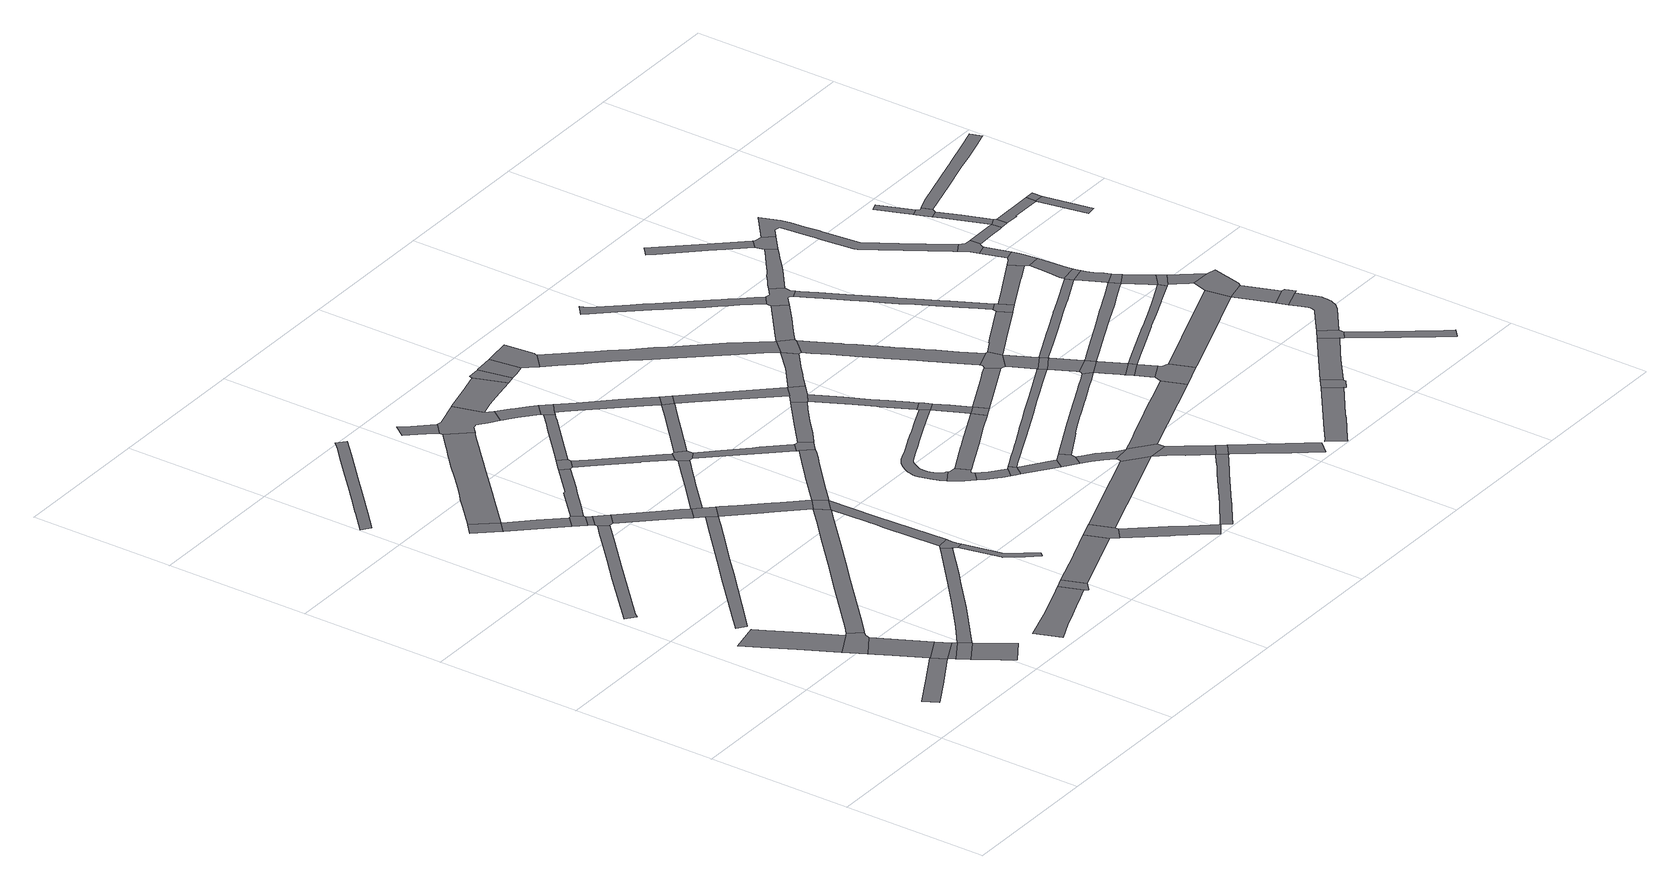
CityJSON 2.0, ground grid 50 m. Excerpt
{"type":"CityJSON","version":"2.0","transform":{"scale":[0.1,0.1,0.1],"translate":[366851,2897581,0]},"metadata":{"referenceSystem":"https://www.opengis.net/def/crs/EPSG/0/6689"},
"CityObjects":{
"road1":{"type":"Road","attributes":{"function":"9020","RoadStructureAttribute.sectionType":"1"},"geometry":[{"type":"MultiSurface","lod":"1","boundaries":[[[0,1,2,3,4,5,6,7,8]]]}]},
"road2":{"type":"Road","attributes":{"function":"9020","RoadStructureAttribute.sectionType":"1"},"geometry":[{"type":"MultiSurface","lod":"1","boundaries":[[[9,10,11,12,13,14,15,16]]]}]},
"road3":{"type":"Road","attributes":{"function":"9020","RoadStructureAttribute.sectionType":"9"},"geometry":[{"type":"MultiSurface","lod":"1","boundaries":[[[17,18,19,20,16,15,21,22]]]}]},
"road4":{"type":"Road","attributes":{"function":"9020","RoadStructureAttribute.sectionType":"1"},"geometry":[{"type":"MultiSurface","lod":"1","boundaries":[[[23,24,0,25,22,21]]]}]},
"road5":{"type":"Road","attributes":{"function":"9020","RoadStructureAttribute.sectionType":"9"},"geometry":[{"type":"MultiSurface","lod":"1","boundaries":[[[26,25,0,8]]]}]},
"road6":{"type":"Road","attributes":{"function":"9020","RoadStructureAttribute.sectionType":"1"},"geometry":[{"type":"MultiSurface","lod":"1","boundaries":[[[27,28,29,26,8]]]}]},
"road7":{"type":"Road","attributes":{"function":"9020","RoadStructureAttribute.sectionType":"9"},"geometry":[{"type":"MultiSurface","lod":"1","boundaries":[[[29,28,30,31,32,33,34]]]}]},
"road8":{"type":"Road","attributes":{"function":"9020","RoadStructureAttribute.sectionType":"1"},"geometry":[{"type":"MultiSurface","lod":"1","boundaries":[[[35,36,37,38,32,31,39,40,41,42,43]]]}]},
"road9":{"type":"Road","attributes":{"function":"9020","RoadStructureAttribute.sectionType":"1"},"geometry":[{"type":"MultiSurface","lod":"1","boundaries":[[[44,45,46,47,48,49,50,51,52,53,54,55,56]]]}]},
"road10":{"type":"Road","attributes":{"function":"9020","RoadStructureAttribute.sectionType":"1"},"geometry":[{"type":"MultiSurface","lod":"1","boundaries":[[[57,58,59,60,61,62,63,64,65,66,67,68,69,70,71]]]}]},
"road11":{"type":"Road","attributes":{"function":"9020","RoadStructureAttribute.sectionType":"9"},"geometry":[{"type":"MultiSurface","lod":"1","boundaries":[[[72,73,74,75]]]}]},
"road12":{"type":"Road","attributes":{"function":"9020","RoadStructureAttribute.sectionType":"1"},"geometry":[{"type":"MultiSurface","lod":"1","boundaries":[[[76,77,78,79,80,81,82,29,34,83,84,85,86]]]}]},
"road13":{"type":"Road","attributes":{"function":"9020","RoadStructureAttribute.sectionType":"1"},"geometry":[{"type":"MultiSurface","lod":"1","boundaries":[[[74,87,88,89,90,91,92,75]]]}]},
"road14":{"type":"Road","attributes":{"function":"9020","RoadStructureAttribute.sectionType":"1"},"geometry":[{"type":"MultiSurface","lod":"1","boundaries":[[[93,94,95,96,97,98,99,100,101,102,103]]]}]},
"road15":{"type":"Road","attributes":{"function":"9020","RoadStructureAttribute.sectionType":"1"},"geometry":[{"type":"MultiSurface","lod":"1","boundaries":[[[104,105,106,107,108,109,110,19,18,111,112,113,114,115,116,117,118,119]]]}]},
"road16":{"type":"Road","attributes":{"function":"9020","RoadStructureAttribute.sectionType":"1"},"geometry":[{"type":"MultiSurface","lod":"1","boundaries":[[[120,121,122,123,124,125,126,127,128,129,130,131,132,133,134,135,136,137,138]]]}]},
"road17":{"type":"Road","attributes":{"function":"9020","RoadStructureAttribute.sectionType":"9"},"geometry":[{"type":"MultiSurface","lod":"1","boundaries":[[[139,140,141,142,90,89]]]}]},
"road18":{"type":"Road","attributes":{"function":"9020","RoadStructureAttribute.sectionType":"1"},"geometry":[{"type":"MultiSurface","lod":"1","boundaries":[[[143,144,140,139]]]}]},
"road19":{"type":"Road","attributes":{"function":"9020","RoadStructureAttribute.sectionType":"9"},"geometry":[{"type":"MultiSurface","lod":"1","boundaries":[[[145,146,147,144,143,44,56]]]}]},
"road20":{"type":"Road","attributes":{"function":"9020","RoadStructureAttribute.sectionType":"1"},"geometry":[{"type":"MultiSurface","lod":"1","boundaries":[[[148,149,150,146,145,151,152,153,154]]]}]},
"road21":{"type":"Road","attributes":{"function":"9020","RoadStructureAttribute.sectionType":"9"},"geometry":[{"type":"MultiSurface","lod":"1","boundaries":[[[155,98,97,156,157,158]]]}]},
"road22":{"type":"Road","attributes":{"function":"3","RoadStructureAttribute.sectionType":"1"},"geometry":[{"type":"MultiSurface","lod":"1","boundaries":[[[159,160,161,162,163,164,165,166,167,168,169,170,171,172,173,174,175,176,177,178,179,180,181,182,183,184,72,75]]]}]},
"road23":{"type":"Road","attributes":{"function":"9020","RoadStructureAttribute.sectionType":"1"},"geometry":[{"type":"MultiSurface","lod":"1","boundaries":[[[141,185,186,187,188,189,190,191,142]]]}]},
"road24":{"type":"Road","attributes":{"function":"9020","RoadStructureAttribute.sectionType":"9"},"geometry":[{"type":"MultiSurface","lod":"1","boundaries":[[[192,193,194,154,153,195,57,71]]]}]},
"road25":{"type":"Road","attributes":{"function":"9020","RoadStructureAttribute.sectionType":"9"},"geometry":[{"type":"MultiSurface","lod":"1","boundaries":[[[196,197,198,199,200,201,202,76,86]]]}]},
"road26":{"type":"Road","attributes":{"function":"9020","RoadStructureAttribute.sectionType":"1"},"geometry":[{"type":"MultiSurface","lod":"1","boundaries":[[[203,204,205,206,207,208,209,210,211,198,197]]]}]},
"road27":{"type":"Road","attributes":{"function":"9020","RoadStructureAttribute.sectionType":"1"},"geometry":[{"type":"MultiSurface","lod":"1","boundaries":[[[212,213,119,214,215,216,217,218,219,220,192,71]]]}]},
"road28":{"type":"Road","attributes":{"function":"9020","RoadStructureAttribute.sectionType":"1"},"geometry":[{"type":"MultiSurface","lod":"1","boundaries":[[[157,221,222,223,224,225,226,227,158]]]}]},
"road29":{"type":"Road","attributes":{"function":"9020","RoadStructureAttribute.sectionType":"1"},"geometry":[{"type":"MultiSurface","lod":"1","boundaries":[[[201,228,229,230,118,231,232,233,234,235,236,202]]]}]},
"road30":{"type":"Road","attributes":{"function":"9020","RoadStructureAttribute.sectionType":"9"},"geometry":[{"type":"MultiSurface","lod":"1","boundaries":[[[237,238,239,189,188,240,241]]]}]},
"road31":{"type":"Road","attributes":{"function":"9020","RoadStructureAttribute.sectionType":"1"},"geometry":[{"type":"MultiSurface","lod":"1","boundaries":[[[242,243,244,154,194,245,246,247,248,249]]]}]},
"road32":{"type":"Road","attributes":{"function":"9020","RoadStructureAttribute.sectionType":"9"},"geometry":[{"type":"MultiSurface","lod":"1","boundaries":[[[118,230,214,119]]]}]},
"road33":{"type":"Road","attributes":{"function":"9020","RoadStructureAttribute.sectionType":"1"},"geometry":[{"type":"MultiSurface","lod":"1","boundaries":[[[250,251,252,253,254,255,256]]]}]},
"road34":{"type":"Road","attributes":{"function":"9020","RoadStructureAttribute.sectionType":"1"},"geometry":[{"type":"MultiSurface","lod":"1","boundaries":[[[240,257,258,259,260,261,262,263,264,265,241]]]}]},
"road35":{"type":"Road","attributes":{"function":"9020","RoadStructureAttribute.sectionType":"9"},"geometry":[{"type":"MultiSurface","lod":"1","boundaries":[[[223,266,267,268,269,270,224]]]}]},
"road36":{"type":"Road","attributes":{"function":"9020","RoadStructureAttribute.sectionType":"1"},"geometry":[{"type":"MultiSurface","lod":"1","boundaries":[[[271,272,273,274,275,238,237,276,277,278,279,280]]]}]},
"road37":{"type":"Road","attributes":{"function":"9020","RoadStructureAttribute.sectionType":"9"},"geometry":[{"type":"MultiSurface","lod":"1","boundaries":[[[281,282,283,284,285,286,287,288,289,290,254,253,171,170]]]}]},
"road38":{"type":"Road","attributes":{"function":"9020","RoadStructureAttribute.sectionType":"9"},"geometry":[{"type":"MultiSurface","lod":"1","boundaries":[[[248,291,292,293,294,263,262,249]]]}]},
"road39":{"type":"Road","attributes":{"function":"9020","RoadStructureAttribute.sectionType":"1"},"geometry":[{"type":"MultiSurface","lod":"1","boundaries":[[[230,295,296,297,298,299,300,301,302,303,304,305,306,307,214]]]}]},
"road40":{"type":"Road","attributes":{"function":"9020","RoadStructureAttribute.sectionType":"1"},"geometry":[{"type":"MultiSurface","lod":"1","boundaries":[[[308,309,310,268,267,311,312,313,314,315,316,317,318]]]}]},
"road41":{"type":"Road","attributes":{"function":"9020","RoadStructureAttribute.sectionType":"1"},"geometry":[{"type":"MultiSurface","lod":"1","boundaries":[[[291,319,320,321,322,323,324,325,326,327,292]]]}]},
"road42":{"type":"Road","attributes":{"function":"9020","RoadStructureAttribute.sectionType":"1"},"geometry":[{"type":"MultiSurface","lod":"1","boundaries":[[[328,329,330,331,287,286,332,333,334,335,336]]]}]},
"road43":{"type":"Road","attributes":{"function":"9020","RoadStructureAttribute.sectionType":"9"},"geometry":[{"type":"MultiSurface","lod":"1","boundaries":[[[271,280,337,338,339,328,336]]]}]},
"road44":{"type":"Road","attributes":{"function":"9020","RoadStructureAttribute.sectionType":"1"},"geometry":[{"type":"MultiSurface","lod":"1","boundaries":[[[340,341,342,343,294,293,344,345,346]]]}]},
"road45":{"type":"Road","attributes":{"function":"9020","RoadStructureAttribute.sectionType":"9"},"geometry":[{"type":"MultiSurface","lod":"1","boundaries":[[[347,348,349,350,351,352,353,354,355,356,357,358,359,360,361,362,363]]]}]},
"road46":{"type":"Road","attributes":{"function":"3","RoadStructureAttribute.sectionType":"1"},"geometry":[{"type":"MultiSurface","lod":"1","boundaries":[[[364,365,366,289,288,367,368,369,370]]]}]},
"road47":{"type":"Road","attributes":{"function":"9020","RoadStructureAttribute.sectionType":"9"},"geometry":[{"type":"MultiSurface","lod":"1","boundaries":[[[302,301,371,372,373,374,375,324,323,376]]]}]},
"road48":{"type":"Road","attributes":{"function":"9020","RoadStructureAttribute.sectionType":"1"},"geometry":[{"type":"MultiSurface","lod":"1","boundaries":[[[377,378,379,380,381,382,383,347,363]]]}]},
"road49":{"type":"Road","attributes":{"function":"9020","RoadStructureAttribute.sectionType":"1"},"geometry":[{"type":"MultiSurface","lod":"1","boundaries":[[[384,385,386,387,339,338,388,389,390,391,392,393,341,394]]]}]},
"road50":{"type":"Road","attributes":{"function":"9020","RoadStructureAttribute.sectionType":"1"},"geometry":[{"type":"MultiSurface","lod":"1","boundaries":[[[269,395,396,397,398,399,400,401,402,403,404,270]]]}]},
"road51":{"type":"Road","attributes":{"function":"9020","RoadStructureAttribute.sectionType":"9"},"geometry":[{"type":"MultiSurface","lod":"1","boundaries":[[[405,406,381,380,407,408]]]}]},
"road52":{"type":"Road","attributes":{"function":"9020","RoadStructureAttribute.sectionType":"9"},"geometry":[{"type":"MultiSurface","lod":"1","boundaries":[[[409,410,364,370,411]]]}]},
"road53":{"type":"Road","attributes":{"function":"9020","RoadStructureAttribute.sectionType":"1"},"geometry":[{"type":"MultiSurface","lod":"1","boundaries":[[[412,405,408,413,414,415,416]]]}]},
"road54":{"type":"Road","attributes":{"function":"9020","RoadStructureAttribute.sectionType":"1"},"geometry":[{"type":"MultiSurface","lod":"1","boundaries":[[[417,418,419,420,421,422,423,424,425,426,427,428,429,430,431,432,433,434,435,436,437,438,439,358,357,440,441,442,443,444,445,446,447,448,449,450,451,452,453,454,455,456,457,458,459,460,461,462]]]}]},
"road55":{"type":"Road","attributes":{"function":"9020","RoadStructureAttribute.sectionType":"9"},"geometry":[{"type":"MultiSurface","lod":"1","boundaries":[[[341,340,463,394]]]}]},
"road56":{"type":"Road","attributes":{"function":"9020","RoadStructureAttribute.sectionType":"1"},"geometry":[{"type":"MultiSurface","lod":"1","boundaries":[[[464,465,373,372,466,467,468,469]]]}]},
"road57":{"type":"Road","attributes":{"function":"9020","RoadStructureAttribute.sectionType":"9"},"geometry":[{"type":"MultiSurface","lod":"1","boundaries":[[[470,471,472,473,409,411]]]}]},
"road58":{"type":"Road","attributes":{"function":"9020","RoadStructureAttribute.sectionType":"1"},"geometry":[{"type":"MultiSurface","lod":"1","boundaries":[[[474,475,476,477,478,479,480,317,481,482,483,484,485,486,487,488,489,490,491,492,493]]]}]},
"road59":{"type":"Road","attributes":{"function":"9020","RoadStructureAttribute.sectionType":"9"},"geometry":[{"type":"MultiSurface","lod":"1","boundaries":[[[415,494,495,496,497,416]]]}]},
"road60":{"type":"Road","attributes":{"function":"9020","RoadStructureAttribute.sectionType":"1"},"geometry":[{"type":"MultiSurface","lod":"1","boundaries":[[[498,499,500,501,502,503,504,505,506,354,353,507,508,509,510,511,512,513]]]}]},
"road61":{"type":"Road","attributes":{"function":"9020","RoadStructureAttribute.sectionType":"1"},"geometry":[{"type":"MultiSurface","lod":"1","boundaries":[[[463,340,514,515,516,517,518]]]}]},
"road62":{"type":"Road","attributes":{"function":"9020","RoadStructureAttribute.sectionType":"1"},"geometry":[{"type":"MultiSurface","lod":"1","boundaries":[[[519,520,521,522,523,524,525,472,471]]]}]},
"road63":{"type":"Road","attributes":{"function":"9020","RoadStructureAttribute.sectionType":"1"},"geometry":[{"type":"MultiSurface","lod":"1","boundaries":[[[526,527,528,529,530,531,532,495,494,533,534,535,536,537]]]}]},
"road64":{"type":"Road","attributes":{"function":"9020","RoadStructureAttribute.sectionType":"9"},"geometry":[{"type":"MultiSurface","lod":"1","boundaries":[[[538,539,540,398,397,541,542,536,535]]]}]},
"road65":{"type":"Road","attributes":{"function":"9020","RoadStructureAttribute.sectionType":"9"},"geometry":[{"type":"MultiSurface","lod":"1","boundaries":[[[517,543,464,469,544,545,546,547,548,518]]]}]},
"road66":{"type":"Road","attributes":{"function":"9020","RoadStructureAttribute.sectionType":"1"},"geometry":[{"type":"MultiSurface","lod":"1","boundaries":[[[549,550,551,552,553,545,544,554,555,556,557]]]}]},
"road67":{"type":"Road","attributes":{"function":"9020","RoadStructureAttribute.sectionType":"1"},"geometry":[{"type":"MultiSurface","lod":"1","boundaries":[[[558,559,541,397,560,561,562,563,564,493]]]}]},
"road68":{"type":"Road","attributes":{"function":"9020","RoadStructureAttribute.sectionType":"9"},"geometry":[{"type":"MultiSurface","lod":"1","boundaries":[[[565,566,567,549,557,462,461]]]}]},
"road69":{"type":"Road","attributes":{"function":"9020","RoadStructureAttribute.sectionType":"1"},"geometry":[{"type":"MultiSurface","lod":"1","boundaries":[[[568,569,570,498,571,572,573,565,461]]]}]},
"road70":{"type":"Road","attributes":{"function":"9020","RoadStructureAttribute.sectionType":"9"},"geometry":[{"type":"MultiSurface","lod":"1","boundaries":[[[574,571,498,513]]]}]},
"road71":{"type":"Road","attributes":{"function":"9020","RoadStructureAttribute.sectionType":"1"},"geometry":[{"type":"MultiSurface","lod":"1","boundaries":[[[575,576,577,578,579,580,581,582,583,584,585,586,587,406,405,588,589,590,591,592,593,594,595,596,597]]]}]},
"road72":{"type":"Road","attributes":{"function":"9020","RoadStructureAttribute.sectionType":"9"},"geometry":[{"type":"MultiSurface","lod":"1","boundaries":[[[492,598,558,493]]]}]},
"road73":{"type":"Road","attributes":{"function":"9020","RoadStructureAttribute.sectionType":"1"},"geometry":[{"type":"MultiSurface","lod":"1","boundaries":[[[599,600,601,602,603,604,605,606,607,608,609,521,520,610,611,612,613,614,615,616,617,618,619,620,621]]]}]},
"road74":{"type":"Road","attributes":{"function":"9020","RoadStructureAttribute.sectionType":"1"},"geometry":[{"type":"MultiSurface","lod":"1","boundaries":[[[619,622,623,624,625,548,547,626,627,628,629,630,631,632]]]}]},
"road75":{"type":"Road","attributes":{"function":"9020","RoadStructureAttribute.sectionType":"1"},"geometry":[{"type":"MultiSurface","lod":"1","boundaries":[[[633,634,598,492,635,636,637,638,639,640,641,642]]]}]},
"road76":{"type":"Road","attributes":{"function":"9020","RoadStructureAttribute.sectionType":"1"},"geometry":[{"type":"MultiSurface","lod":"1","boundaries":[[[643,644,645,646,647,648,649,650,651,652,497,496,653,654,655,656,657,658,659,660,661,662,663,664,665,666]]]}]},
"road77":{"type":"Road","attributes":{"function":"9020","RoadStructureAttribute.sectionType":"1"},"geometry":[{"type":"MultiSurface","lod":"1","boundaries":[[[667,668,669,571,574,670,671,672,673]]]}]},
"road78":{"type":"Road","attributes":{"function":"9020","RoadStructureAttribute.sectionType":"1"},"geometry":[{"type":"MultiSurface","lod":"1","boundaries":[[[674,675,676,677,678,679,680,681,682,536,542]]]}]},
"road79":{"type":"Road","attributes":{"function":"9020","RoadStructureAttribute.sectionType":"9"},"geometry":[{"type":"MultiSurface","lod":"1","boundaries":[[[683,684,685,686,620,619,632]]]}]},
"road80":{"type":"Road","attributes":{"function":"9020","RoadStructureAttribute.sectionType":"1"},"geometry":[{"type":"MultiSurface","lod":"1","boundaries":[[[683,687,688,689,690,691,692,693,694,695,696,697,698,699,700,701,702,703,704,705,706,707,708,709,710,711,712,713,714,715,684]]]}]},
"road81":{"type":"Road","attributes":{"function":"9020","RoadStructureAttribute.sectionType":"9"},"geometry":[{"type":"MultiSurface","lod":"1","boundaries":[[[672,716,717,718,698,697,719,720,673]]]}]},
"road82":{"type":"Road","attributes":{"function":"9020","RoadStructureAttribute.sectionType":"1"},"geometry":[{"type":"MultiSurface","lod":"1","boundaries":[[[721,722,723,724,725,726,727,728,729,730,731,732,733,734,735,736,737,738,739,740,741,742,743,744,745,746,747,748,749,750,751,752,753]]]}]},
"road83":{"type":"Road","attributes":{"function":"9020","RoadStructureAttribute.sectionType":"1"},"geometry":[{"type":"MultiSurface","lod":"1","boundaries":[[[620,686,754,755,756,757,758,759,760]]]}]},
"road84":{"type":"Road","attributes":{"function":"9020","RoadStructureAttribute.sectionType":"1"},"geometry":[{"type":"MultiSurface","lod":"1","boundaries":[[[761,762,717,716,763,764,597,765]]]}]},
"road85":{"type":"Road","attributes":{"function":"9020","RoadStructureAttribute.sectionType":"1"},"geometry":[{"type":"MultiSurface","lod":"1","boundaries":[[[766,767,768,769,770,771,772,773,774]]]}]},
"road86":{"type":"Road","attributes":{"function":"9020","RoadStructureAttribute.sectionType":"9"},"geometry":[{"type":"MultiSurface","lod":"1","boundaries":[[[597,596,775,765]]]}]},
"road87":{"type":"Road","attributes":{"function":"9020","RoadStructureAttribute.sectionType":"1"},"geometry":[{"type":"MultiSurface","lod":"1","boundaries":[[[776,777,778,779,780,781,775,596,782]]]}]},
"road88":{"type":"Road","attributes":{"function":"9020","RoadStructureAttribute.sectionType":"9"},"geometry":[{"type":"MultiSurface","lod":"1","boundaries":[[[783,779,778,784,785,786,643,666]]]}]},
"road89":{"type":"Road","attributes":{"function":"9020","RoadStructureAttribute.sectionType":"1"},"geometry":[{"type":"MultiSurface","lod":"1","boundaries":[[[787,788,789,790,791,792,793,794,783,666]]]}]},
"road90":{"type":"Road","attributes":{"function":"9020","RoadStructureAttribute.sectionType":"9"},"geometry":[{"type":"MultiSurface","lod":"1","boundaries":[[[795,796,791,790]]]}]},
"road91":{"type":"Road","attributes":{"function":"9020","RoadStructureAttribute.sectionType":"1"},"geometry":[{"type":"MultiSurface","lod":"1","boundaries":[[[797,798,796,795,799,800]]]}]},
"road92":{"type":"Road","attributes":{"function":"9020","RoadStructureAttribute.sectionType":"9"},"geometry":[{"type":"MultiSurface","lod":"1","boundaries":[[[675,674,801,802,803,797,800]]]}]},
"road93":{"type":"Road","attributes":{"function":"9020","RoadStructureAttribute.sectionType":"9"},"geometry":[{"type":"MultiSurface","lod":"1","boundaries":[[[757,804,805,806,807,808,809,810,811,738,737,758]]]}]},
"road94":{"type":"Road","attributes":{"function":"9020","RoadStructureAttribute.sectionType":"1"},"geometry":[{"type":"MultiSurface","lod":"1","boundaries":[[[717,812,813,814,815,816,817,818,819,820,821,822,718]]]}]},
"road95":{"type":"Road","attributes":{"function":"9020","RoadStructureAttribute.sectionType":"9"},"geometry":[{"type":"MultiSurface","lod":"1","boundaries":[[[823,824,770,769,825,826,827]]]}]},
"road96":{"type":"Road","attributes":{"function":"9020","RoadStructureAttribute.sectionType":"1"},"geometry":[{"type":"MultiSurface","lod":"1","boundaries":[[[828,829,830,831,832,833,834,835,836,807,806,837,838,839,840,841,842,843,844,845,846,847,848,849,850,851,852,853]]]}]},
"road97":{"type":"Road","attributes":{"function":"9020","RoadStructureAttribute.sectionType":"1"},"geometry":[{"type":"MultiSurface","lod":"1","boundaries":[[[775,854,855,856,857,858,859,860,861,862,863,864,865,866,867,868,869,870,871,872,873,765]]]}]},
"road98":{"type":"Road","attributes":{"function":"9020","RoadStructureAttribute.sectionType":"1"},"geometry":[{"type":"MultiSurface","lod":"1","boundaries":[[[874,875,876,877,878,879,880,881,882,883,884,810,809,885,886,887,888,889,890,891,892]]]}]},
"road99":{"type":"Road","attributes":{"function":"9020","RoadStructureAttribute.sectionType":"9"},"geometry":[{"type":"MultiSurface","lod":"1","boundaries":[[[814,893,894,895,896,897,828,853,898,815]]]}]},
"road100":{"type":"Road","attributes":{"function":"9020","RoadStructureAttribute.sectionType":"1"},"geometry":[{"type":"MultiSurface","lod":"1","boundaries":[[[899,900,901,902,903,904,905,906,907,908,909,910,779,783,911,912,913,914,915,916,917,918,919,920,921]]]}]},
"road101":{"type":"Road","attributes":{"function":"9020","RoadStructureAttribute.sectionType":"1"},"geometry":[{"type":"MultiSurface","lod":"1","boundaries":[[[922,824,823,923,924,925,926]]]}]},
"road102":{"type":"Road","attributes":{"function":"9020","RoadStructureAttribute.sectionType":"1"},"geometry":[{"type":"MultiSurface","lod":"1","boundaries":[[[927,928,929,930,931,932,933,791,796,934,935,936,937,938,939,940,941,942,943,944,945]]]}]},
"road103":{"type":"Road","attributes":{"function":"9020","RoadStructureAttribute.sectionType":"1"},"geometry":[{"type":"MultiSurface","lod":"1","boundaries":[[[946,947,948,949,950,951,952,953,954,955,956]]]}]},
"road104":{"type":"Road","attributes":{"function":"9020","RoadStructureAttribute.sectionType":"1"},"geometry":[{"type":"MultiSurface","lod":"1","boundaries":[[[957,958,959,960,961,962,963,964,965,966,967,968,969,802,801]]]}]},
"road105":{"type":"Road","attributes":{"function":"9020","RoadStructureAttribute.sectionType":"1"},"geometry":[{"type":"MultiSurface","lod":"1","boundaries":[[[970,971,972,973,974,975,976,977,978,895,894]]]}]},
"road106":{"type":"Road","attributes":{"function":"9020","RoadStructureAttribute.sectionType":"9"},"geometry":[{"type":"MultiSurface","lod":"1","boundaries":[[[979,980,981,952,951,874,892]]]}]},
"road107":{"type":"Road","attributes":{"function":"9020","RoadStructureAttribute.sectionType":"9"},"geometry":[{"type":"MultiSurface","lod":"1","boundaries":[[[982,926,925,983,984,985,986]]]}]},
"road108":{"type":"Road","attributes":{"function":"9020","RoadStructureAttribute.sectionType":"1"},"geometry":[{"type":"MultiSurface","lod":"1","boundaries":[[[987,988,989,990,991,992,985,984,993,994,995,996,997,998,999]]]}]},
"road109":{"type":"Road","attributes":{"function":"9020","RoadStructureAttribute.sectionType":"1"},"geometry":[{"type":"MultiSurface","lod":"1","boundaries":[[[1000,1001,1002,1003,1004,1005,1006,1007,1008,1009,1010,980,979,1011,1012,1013,1014,1015,1016,1017,1018,1019,1020]]]}]},
"road110":{"type":"Road","attributes":{"function":"9020","RoadStructureAttribute.sectionType":"9"},"geometry":[{"type":"MultiSurface","lod":"1","boundaries":[[[1021,862,861,1022,1023,1024,1025]]]}]},
"road111":{"type":"Road","attributes":{"function":"9020","RoadStructureAttribute.sectionType":"1"},"geometry":[{"type":"MultiSurface","lod":"1","boundaries":[[[1026,1027,1028,1029,1030,1022,861,1031,1032,1033,1034,899,1035]]]}]},
"road112":{"type":"Road","attributes":{"function":"9020","RoadStructureAttribute.sectionType":"1"},"geometry":[{"type":"MultiSurface","lod":"1","boundaries":[[[1036,1037,1038,1039,1040,1041,1042,1043,1044,982,986,1045,1046,1047,1048,1049,1050,1051,1052,1053,1054,1055,1056,1057,1058,1059]]]}]},
"road113":{"type":"Road","attributes":{"function":"9020","RoadStructureAttribute.sectionType":"9"},"geometry":[{"type":"MultiSurface","lod":"1","boundaries":[[[899,921,1060,1035]]]}]},
"road114":{"type":"Road","attributes":{"function":"9020","RoadStructureAttribute.sectionType":"1"},"geometry":[{"type":"MultiSurface","lod":"1","boundaries":[[[1061,1062,1063,1064,1025,1024,1065,1066,1067,1068]]]}]},
"road115":{"type":"Road","attributes":{"function":"9020","RoadStructureAttribute.sectionType":"9"},"geometry":[{"type":"MultiSurface","lod":"1","boundaries":[[[1069,1070,975,974,1068,1067,1071,1072,1073]]]}]},
"road116":{"type":"Road","attributes":{"function":"9020","RoadStructureAttribute.sectionType":"1"},"geometry":[{"type":"MultiSurface","lod":"1","boundaries":[[[1074,1075,945,1076,1060,921]]]}]},
"road117":{"type":"Road","attributes":{"function":"9020","RoadStructureAttribute.sectionType":"1"},"geometry":[{"type":"MultiSurface","lod":"1","boundaries":[[[1077,1069,1073,1078,1079]]]}]},
"road118":{"type":"Road","attributes":{"function":"9020","RoadStructureAttribute.sectionType":"9"},"geometry":[{"type":"MultiSurface","lod":"1","boundaries":[[[1080,1077,1079,1081,1082,1083,1084,1085,1086,1087,1000,1020]]]}]},
"road119":{"type":"Road","attributes":{"function":"9020","RoadStructureAttribute.sectionType":"9"},"geometry":[{"type":"MultiSurface","lod":"1","boundaries":[[[1088,1076,945,944,1089,1090]]]}]},
"road120":{"type":"Road","attributes":{"function":"9020","RoadStructureAttribute.sectionType":"1"},"geometry":[{"type":"MultiSurface","lod":"1","boundaries":[[[1091,962,1092,1093]]]}]},
"road121":{"type":"Road","attributes":{"function":"9020","RoadStructureAttribute.sectionType":"9"},"geometry":[{"type":"MultiSurface","lod":"1","boundaries":[[[1094,1095,1096,1093,1092,1059,1058]]]}]},
"road122":{"type":"Road","attributes":{"function":"9020","RoadStructureAttribute.sectionType":"9"},"geometry":[{"type":"MultiSurface","lod":"1","boundaries":[[[1097,1098,963,962,1091,1099,1100]]]}]},
"road123":{"type":"Road","attributes":{"function":"9020","RoadStructureAttribute.sectionType":"1"},"geometry":[{"type":"MultiSurface","lod":"1","boundaries":[[[1101,1102,1098,1097,1090,1089]]]}]},
"road124":{"type":"Road","attributes":{"function":"9020","RoadStructureAttribute.sectionType":"1"},"geometry":[{"type":"MultiSurface","lod":"1","boundaries":[[[1103,1104,1086,1085,1105,1106,1107]]]}]},
"road125":{"type":"Road","attributes":{"function":"9020","RoadStructureAttribute.sectionType":"9"},"geometry":[{"type":"MultiSurface","lod":"1","boundaries":[[[1108,1109,1110,1111,1112]]]}]},
"road126":{"type":"Road","attributes":{"function":"9020","RoadStructureAttribute.sectionType":"9"},"geometry":[{"type":"MultiSurface","lod":"1","boundaries":[[[1111,1113,1114,1115,1116,1117,1118,1112]]]}]},
"road127":{"type":"Road","attributes":{"function":"9020","RoadStructureAttribute.sectionType":"1"},"geometry":[{"type":"MultiSurface","lod":"1","boundaries":[[[1119,1120,1115,1114,1121,1103]]]}]},
"road128":{"type":"Road","attributes":{"function":"9020","RoadStructureAttribute.sectionType":"9"},"geometry":[{"type":"MultiSurface","lod":"1","boundaries":[[[1122,1123,1124,1119,1103,1107]]]}]},
"road129":{"type":"Road","attributes":{"function":"9020","RoadStructureAttribute.sectionType":"1"},"geometry":[{"type":"MultiSurface","lod":"1","boundaries":[[[1125,1124,1123,1126,1127,1128,1129,1130]]]}]},
"road130":{"type":"Road","attributes":{"function":"9020","RoadStructureAttribute.sectionType":"9"},"geometry":[{"type":"MultiSurface","lod":"1","boundaries":[[[1131,1132,1133,1134,1135,1130]]]}]},
"road131":{"type":"Road","attributes":{"function":"9020","RoadStructureAttribute.sectionType":"9"},"geometry":[{"type":"MultiSurface","lod":"1","boundaries":[[[1135,1136,1125,1130]]]}]},
"road132":{"type":"Road","attributes":{"function":"9020","RoadStructureAttribute.sectionType":"1"},"geometry":[{"type":"MultiSurface","lod":"1","boundaries":[[[1137,1138,1139,1140,1141,1117,1116,1142,1143,1144,1145,1146,1147,1148,1149,1150]]]}]}
},
"vertices":[
[372,303,0],[369,302,0],[251,235,0],[145,175,0],[172,127,0],[278,188,0],[281,190,0],[395,256,0],[397,257,0],
[271,707,0],[220,804,0],[200,843,0],[96,820,0],[130,756,0],[181,660,0],[245,541,0],[333,588,0],
[371,541,0],[381,552,0],[344,592,0],[336,589,0],[282,471,0],[365,524,0],
[293,450,0],[318,404,0],[457,347,0],
[482,301,0],
[399,255,0],[411,236,0],[490,285,0],
[412,235,0],[435,198,0],[514,247,0],[516,249,0],[518,251,0],
[595,134,0],[588,142,0],[583,149,0],[531,222,0],[454,168,0],[460,159,0],[485,120,0],[510,82,0],[512,79,0],
[435,1574,0],[395,1538,0],[360,1505,0],[284,1433,0],[202,1356,0],[29,1192,0],[63,1167,0],[74,1183,0],[142,1247,0],[282,1379,0],[386,1477,0],[421,1510,0],[459,1545,0],
[666,1337,0],[628,1302,0],[474,1160,0],[393,1086,0],[293,993,0],[230,934,0],[177,884,0],[208,863,0],[236,888,0],[440,1076,0],[500,1132,0],[570,1196,0],[654,1273,0],[667,1285,0],[692,1308,0],
[218,1901,0],[177,1865,0],[244,1790,0],[283,1825,0],
[920,649,0],[913,642,0],[768,516,0],[690,447,0],[610,380,0],[566,345,0],[492,287,0],[677,383,0],[794,487,0],[824,513,0],[944,621,0],
[246,1788,0],[345,1683,0],[388,1637,0],[426,1672,0],[358,1745,0],[285,1823,0],
[770,74,0],[828,97,0],[874,116,0],[897,125,0],[967,153,0],[938,229,0],[914,220,0],[868,202,0],[777,168,0],[669,132,0],[700,42,0],
[890,1096,0],[839,1049,0],[745,962,0],[650,874,0],[539,772,0],[372,617,0],[347,595,0],[385,555,0],[445,611,0],[609,763,0],[686,834,0],[768,910,0],[875,1010,0],[917,1049,0],[919,1051,0],[892,1098,0],
[100,2187,0],[185,2267,0],[253,2332,0],[261,2339,0],[340,2412,0],[356,2428,0],[384,2454,0],[413,2482,0],[384,2505,0],[359,2480,0],[331,2454,0],[307,2431,0],[246,2374,0],[195,2326,0],[140,2275,0],[88,2226,0],[77,2216,0],[5,2148,0],[34,2126,0],
[421,1601,0],[459,1636,0],[460,1644,0],[435,1673,0],
[436,1585,0],[474,1620,0],
[474,1545,0],[512,1580,0],[498,1594,0],
[679,1403,0],[659,1425,0],[608,1478,0],[570,1442,0],[617,1390,0],[641,1364,0],[681,1401,0],
[956,235,0],[977,141,0],[1006,167,0],[977,244,0],
[285,1827,0],[390,1926,0],[412,1947,0],[506,2036,0],[521,2050,0],[539,2066,0],[552,2079,0],[605,2129,0],[606,2130,0],[642,2164,0],[666,2186,0],[677,2195,0],[611,2268,0],[607,2264,0],[570,2231,0],[538,2201,0],[523,2188,0],[484,2151,0],[474,2142,0],[423,2093,0],[379,2051,0],[364,2037,0],[345,2020,0],[327,2004,0],[295,1974,0],[220,1903,0],
[499,1679,0],[568,1744,0],[582,1756,0],[664,1835,0],[640,1861,0],[544,1770,0],[538,1770,0],
[733,1346,0],[707,1374,0],[705,1376,0],[664,1339,0],
[946,619,0],[955,609,0],[978,613,0],[975,628,0],[974,646,0],[974,664,0],[932,659,0],
[984,468,0],[985,464,0],[1026,410,0],[1061,371,0],[1071,383,0],[1073,385,0],[1066,396,0],[1044,427,0],[1007,475,0],
[787,1208,0],[810,1184,0],[932,1132,0],[895,1172,0],[854,1215,0],[851,1218,0],[849,1221,0],[779,1297,0],[741,1338,0],
[1149,222,0],[1156,224,0],[1262,263,0],[1233,340,0],[1130,301,0],[1127,300,0],[1112,294,0],
[967,852,0],[965,918,0],[960,1088,0],[923,917,0],[923,914,0],[924,890,0],[924,862,0],[924,851,0],[931,681,0],
[706,1874,0],[682,1900,0],[645,1866,0],[676,1836,0],[705,1861,0],
[833,1542,0],[788,1500,0],[683,1403,0],[811,1476,0],[826,1489,0],[856,1517,0],[914,1570,0],[891,1596,0],
[536,2366,0],[568,2330,0],[585,2311,0],[611,2282,0],[651,2317,0],[597,2374,0],[568,2407,0],
[714,1796,0],[742,1765,0],[802,1700,0],[818,1683,0],[822,1683,0],[891,1607,0],[915,1635,0],[896,1655,0],[741,1821,0],
[1276,248,0],[1282,240,0],[1324,275,0],[1323,285,0],[1293,363,0],
[880,2084,0],[841,2046,0],[825,2032,0],[816,2024,0],[738,1952,0],[762,1926,0],[858,2015,0],[875,2031,0],[889,2046,0],[904,2059,0],
[699,2215,0],[707,2217,0],[714,2219,0],[723,2213,0],[747,2196,0],[779,2174,0],[811,2219,0],[791,2241,0],[763,2341,0],[668,2314,0],
[927,1569,0],[956,1587,0],[955,1608,0],[926,1634,0],
[963,1090,0],[1007,1133,0],[1022,1147,0],[1132,1245,0],[1149,1260,0],[1170,1280,0],[1185,1295,0],[1150,1331,0],[1130,1313,0],[1083,1271,0],[1039,1231,0],[1035,1227,0],[934,1134,0],
[1503,60,0],[1461,110,0],[1422,157,0],[1380,123,0],[1380,122,0],[1390,111,0],[1461,25,0],[1475,7,0],[1477,5,0],[1523,37,0],[1521,39,0],
[997,1494,0],[1057,1431,0],[1067,1419,0],[1073,1414,0],[1144,1337,0],[1173,1364,0],[1099,1441,0],[1084,1456,0],[1017,1525,0],
[917,2130,0],[899,2149,0],[856,2183,0],[853,2186,0],[789,2167,0],[801,2158,0],[823,2140,0],[842,2126,0],[879,2094,0],
[910,2065,0],[912,2067,0],[949,2097,0],
[1163,1800,0],[1135,1827,0],[1133,1825,0],[1087,1783,0],[1055,1701,0],[1113,1754,0],[1161,1798,0],
[1345,820,0],[1344,822,0],[1343,826,0],[1344,831,0],[1346,834,0],[1349,837,0],[1355,840,0],[1334,885,0],[1318,885,0],[1312,886,0],[1305,889,0],[1260,862,0],[1261,861,0],[1266,851,0],[1272,842,0],[1291,818,0],[1315,791,0],
[936,2387,0],[856,2366,0],[765,2342,0],[794,2242,0],[838,2254,0],[909,2268,0],[976,2281,0],
[1200,1310,0],[1218,1324,0],[1187,1362,0],[1182,1362,0],[1177,1363,0],[1147,1334,0],
[1336,770,0],[1352,755,0],[1373,738,0],[1395,722,0],[1424,753,0],[1399,771,0],[1374,789,0],
[1086,1951,0],[1011,2030,0],[998,2044,0],[966,2079,0],[932,2046,0],[933,2045,0],[946,2031,0],[1051,1918,0],[1098,1867,0],[1133,1829,0],[1170,1860,0],
[1454,335,0],[1596,388,0],[1732,439,0],[1656,499,0],[1618,485,0],[1567,466,0],[1543,457,0],[1437,417,0],[1379,395,0],[1339,380,0],
[1446,736,0],[1435,759,0],[1410,711,0],[1421,703,0],
[985,2401,0],[941,2399,0],[1008,2287,0],
[1543,666,0],[1481,660,0],[1518,633,0],[1526,627,0],[1550,661,0],
[1491,1143,0],[1430,1114,0],[1426,1113,0],[1391,1096,0],[1346,1075,0],[1330,1068,0],[1306,1057,0],[1284,1047,0],[1276,1043,0],[1265,1034,0],[1258,1026,0],[1251,1018,0],[1245,1008,0],[1240,998,0],[1236,990,0],[1233,981,0],[1232,974,0],[1230,967,0],[1230,958,0],[1231,945,0],[1235,927,0],[1240,911,0],[1250,882,0],[1301,893,0],[1297,895,0],[1289,904,0],[1285,908,0],[1281,916,0],[1276,925,0],[1274,935,0],[1272,944,0],[1271,954,0],[1272,964,0],[1273,973,0],[1276,982,0],[1281,991,0],[1285,999,0],[1294,1010,0],[1301,1016,0],[1337,1034,0],[1383,1055,0],[1406,1066,0],[1463,1093,0],[1538,1128,0],[1574,1144,0],[1555,1172,0],
[1197,1832,0],
[1369,1514,0],[1286,1445,0],[1257,1356,0],[1312,1405,0],[1368,1452,0],[1400,1476,0],
[1034,2292,0],[1070,2299,0],[1057,2409,0],[988,2402,0],
[1852,285,0],[1821,261,0],[1797,242,0],[1763,217,0],[1654,134,0],[1619,108,0],[1525,39,0],[1546,8,0],[1549,10,0],[1556,16,0],[1566,24,0],[1635,75,0],[1678,108,0],[1684,113,0],[1785,188,0],[1796,196,0],[1844,232,0],[1874,255,0],[1877,257,0],[1855,287,0],
[1574,592,0],[1598,625,0],[1601,643,0],[1584,677,0],
[1629,1032,0],[1627,1030,0],[1623,1028,0],[1475,956,0],[1454,945,0],[1449,943,0],[1351,893,0],[1348,892,0],[1340,887,0],[1372,848,0],[1384,854,0],[1436,880,0],[1507,915,0],[1583,954,0],[1645,983,0],[1647,985,0],
[1165,1798,0],[1205,1755,0],[1269,1685,0],[1399,1540,0],[1437,1575,0],
[1100,2266,0],[1107,2258,0],[1160,2305,0],[1159,2305,0],[1164,2317,0],[1152,2420,0],[1076,2411,0],
[1717,529,0],[1704,538,0],[1688,550,0],[1673,564,0],[1653,585,0],[1650,588,0],[1622,608,0],[1603,571,0],[1633,545,0],[1660,517,0],[1725,525,0],[1723,526,0],
[1661,512,0],[1661,507,0],[1660,503,0],[1803,439,0],[1803,466,0],
[1397,1538,0],[1403,1476,0],[1438,1502,0],[1440,1504,0],[1474,1535,0],[1439,1573,0],
[1590,1198,0],[1577,1224,0],[1548,1280,0],[1523,1329,0],[1486,1404,0],[1467,1355,0],[1500,1288,0],[1503,1281,0],[1555,1180,0],
[1897,319,0],[1841,392,0],[1749,421,0],[1764,404,0],[1798,359,0],[1798,358,0],[1853,289,0],
[1608,1161,0],[1598,1182,0],[1594,1190,0],
[1598,1096,0],[1614,1063,0],[1628,1034,0],[1664,1050,0],[1662,1052,0],[1632,1113,0],
[1686,1004,0],
[1958,1017,0],[1885,982,0],[1805,942,0],[1730,906,0],[1688,885,0],[1688,884,0],[1640,861,0],[1624,853,0],[1558,820,0],[1554,818,0],[1523,802,0],[1485,784,0],[1452,767,0],[1463,745,0],[1604,813,0],[1743,881,0],[1746,882,0],[1804,911,0],[1853,935,0],[1897,956,0],[1971,992,0],[1974,993,0],[1960,1018,0],
[1919,289,0],
[1550,1872,0],[1548,1874,0],[1502,1924,0],[1426,2007,0],[1411,2025,0],[1399,2040,0],[1350,2094,0],[1304,2145,0],[1266,2188,0],[1257,2197,0],[1210,2249,0],[1108,2258,0],[1145,2218,0],[1199,2160,0],[1216,2142,0],[1258,2097,0],[1308,2041,0],[1320,2026,0],[1496,1825,0],[1579,1731,0],[1594,1710,0],[1642,1759,0],[1640,1762,0],
[1592,1708,0],[1525,1643,0],[1474,1601,0],[1470,1598,0],[1492,1552,0],[1501,1560,0],[1506,1564,0],[1524,1580,0],[1562,1613,0],[1593,1639,0],[1618,1660,0],
[2063,104,0],[1922,286,0],[1878,254,0],[1879,253,0],[1927,190,0],[1970,134,0],[1993,104,0],[2054,25,0],[2056,22,0],[2094,64,0],
[2012,890,0],[1989,878,0],[1944,857,0],[1931,850,0],[1862,816,0],[1803,787,0],[1801,786,0],[1750,761,0],[1634,703,0],[1607,689,0],[1675,683,0],[1714,705,0],[1713,707,0],[1764,733,0],[1802,752,0],[1815,758,0],[1833,767,0],[1877,788,0],[1893,796,0],[1948,823,0],[1958,828,0],[1998,847,0],[2036,866,0],[2039,867,0],
[1844,1140,0],[1807,1121,0],[1666,1051,0],[1767,1045,0],[1806,1064,0],[1898,1111,0],[1873,1154,0],
[2145,594,0],[2115,673,0],[2020,637,0],[1967,618,0],[1889,588,0],[1828,566,0],[1800,554,0],[1763,539,0],[1734,529,0],
[1631,1659,0],[1680,1712,0],[1679,1713,0],[1682,1720,0],
[1644,1632,0],[1672,1580,0],[1688,1547,0],[1691,1541,0],[1706,1512,0],[1756,1414,0],[1792,1345,0],[1809,1313,0],[1821,1290,0],[1828,1276,0],[1880,1175,0],[1945,1199,0],[1932,1222,0],[1907,1272,0],[1876,1334,0],[1872,1341,0],[1859,1366,0],[1853,1377,0],[1831,1418,0],[1817,1447,0],[1811,1459,0],[1808,1463,0],[1794,1491,0],[1783,1513,0],[1765,1548,0],[1746,1584,0],[1743,1591,0],[1720,1635,0],[1698,1676,0],
[1915,1106,0],[1968,1153,0],[1955,1199,0],[1881,1167,0],[1879,1160,0],
[1434,2335,0],[1451,2316,0],[1508,2251,0],[1578,2173,0],[1601,2145,0],[1637,2104,0],[1654,2084,0],[1665,2072,0],[1677,2058,0],[1685,2049,0],[1697,2036,0],[1710,2022,0],[1719,2012,0],[1731,1999,0],[1754,1972,0],[1779,1942,0],[1807,1911,0],[1838,1936,0],[1816,1961,0],[1773,2011,0],[1764,2021,0],[1751,2036,0],[1730,2060,0],[1697,2096,0],[1695,2099,0],[1684,2111,0],[1681,2114,0],[1617,2186,0],[1591,2215,0],[1553,2258,0],[1550,2262,0],[1480,2342,0],[1470,2366,0],
[1718,1749,0],[1778,1798,0],[1815,1829,0],[1840,1850,0],[1805,1892,0],[1668,1781,0],[1644,1761,0],
[2017,1056,0],[1987,1116,0],[1926,1085,0],[1959,1021,0],[2018,1053,0],
[2162,17,0],[2254,86,0],[2274,102,0],[2401,198,0],[2360,252,0],[2164,103,0],[2119,69,0],[2106,60,0],[2148,6,0],
[2031,1029,0],
[1995,952,0],[2016,913,0],[2019,906,0],[2082,929,0],[2081,932,0],[2033,1026,0],[1975,991,0],
[2098,898,0],[2019,902,0],[2018,896,0],[2015,893,0],
[2054,835,0],[2076,793,0],[2082,781,0],[2083,780,0],[2143,811,0],[2141,813,0],[2141,814,0],[2099,895,0],
[2095,756,0],[2154,788,0],
[2183,730,0],[2155,786,0],[2117,713,0],[2123,700,0],
[2242,631,0],[2212,711,0],[2188,720,0],
[1872,1877,0],[1882,1877,0],[1889,1869,0],[1919,1884,0],[1912,1898,0],[1914,1919,0],[1883,1956,0],[1855,1933,0],
[1969,1153,0],[2051,1197,0],[2192,1272,0],[2169,1316,0],[2137,1299,0],[2056,1256,0],[2029,1242,0],[2009,1231,0],[2003,1228,0],[2004,1225,0],[1995,1221,0],
[2435,223,0],[2396,280,0],[2403,196,0],[2406,192,0],[2435,214,0],
[2201,1347,0],[2138,1466,0],[2123,1494,0],[2100,1535,0],[2061,1607,0],[2057,1616,0],[1989,1746,0],[1951,1820,0],[1925,1871,0],[1908,1833,0],[1932,1787,0],[1951,1751,0],[1969,1714,0],[1993,1666,0],[2017,1619,0],[2027,1600,0],[2036,1582,0],[2038,1580,0],[2050,1559,0],[2070,1521,0],[2090,1483,0],[2102,1462,0],[2104,1458,0],[2124,1420,0],[2151,1369,0],[2172,1331,0],
[2034,1030,0],[2110,1066,0],[2177,1098,0],[2236,1126,0],[2274,1144,0],[2328,1170,0],[2348,1179,0],[2455,1231,0],[2443,1256,0],[2411,1241,0],[2335,1205,0],[2327,1201,0],[2280,1179,0],[2261,1170,0],[2257,1168,0],[2164,1124,0],[2158,1121,0],[2065,1076,0],[2056,1072,0],[2021,1055,0],
[2067,2100,0],[2034,2073,0],[2027,2067,0],[1984,2033,0],[1965,2019,0],[1964,2018,0],[1955,2012,0],[1945,2006,0],[1916,1983,0],[1912,1980,0],[1902,1972,0],[1933,1934,0],[1996,1984,0],[2011,1995,0],[2036,2018,0],[2051,2032,0],[2065,2045,0],[2086,2063,0],[2093,2069,0],
[2206,1280,0],[2231,1293,0],[2208,1336,0],[2206,1339,0],[2205,1340,0],[2169,1318,0],
[2502,1137,0],[2500,1135,0],[2432,1101,0],[2401,1086,0],[2383,1077,0],[2343,1058,0],[2342,1057,0],[2256,1015,0],[2189,982,0],[2117,946,0],[2086,931,0],[2085,931,0],[2100,899,0],[2101,900,0],[2142,919,0],[2238,966,0],[2323,1007,0],[2360,1024,0],[2399,1043,0],[2449,1068,0],[2502,1094,0],[2517,1101,0],[2519,1103,0],
[2525,378,0],[2531,299,0],[2565,325,0],[2633,375,0],[2592,429,0],
[2492,966,0],[2438,940,0],[2352,903,0],[2343,899,0],[2243,855,0],[2172,824,0],[2146,812,0],[2157,789,0],[2204,810,0],[2244,827,0],[2317,860,0],[2362,880,0],[2366,882,0],[2430,910,0],[2495,938,0],[2503,942,0],[2505,943,0],[2588,979,0],[2578,1008,0],
[1835,2375,0],[1856,2352,0],[1924,2279,0],[1964,2236,0],[2000,2197,0],[2061,2132,0],[2089,2158,0],[2028,2225,0],[1963,2295,0],[1896,2369,0],[1866,2403,0],
[2259,637,0],[2299,652,0],[2364,677,0],[2397,689,0],[2643,783,0],[2646,784,0],[2633,870,0],[2611,862,0],[2491,817,0],[2362,768,0],[2334,757,0],[2269,732,0],[2238,721,0],
[2286,1322,0],[2305,1332,0],[2370,1367,0],[2371,1365,0],[2437,1401,0],[2413,1446,0],[2294,1382,0],[2282,1375,0],[2268,1368,0],
[2151,2117,0],[2121,2149,0],[2095,2152,0],
[2629,457,0],[2634,373,0],[2641,364,0],[2669,385,0],[2670,404,0],
[2855,139,0],[2853,142,0],[2825,177,0],[2806,201,0],[2799,210,0],[2744,284,0],[2716,262,0],[2744,225,0],[2806,142,0],[2827,114,0],[2840,96,0],[2845,89,0],[2875,115,0],
[2426,1637,0],[2417,1651,0],[2329,1788,0],[2297,1838,0],[2265,1887,0],[2253,2016,0],[2252,2030,0],[2247,2078,0],[2241,2128,0],[2235,2158,0],[2211,2224,0],[2179,2140,0],[2200,2136,0],[2210,2030,0],[2211,2016,0],[2213,1989,0],[2224,1879,0],[2227,1869,0],[2262,1815,0],[2385,1626,0],[2391,1616,0],
[2445,1258,0],[2513,1246,0],[2512,1249,0],[2508,1269,0],[2445,1259,0],
[2540,1180,0],[2530,1198,0],[2525,1208,0],[2521,1219,0],[2517,1230,0],[2456,1228,0],[2467,1206,0],[2485,1170,0],[2501,1139,0],[2550,1159,0],
[2717,588,0],[2725,566,0],[2728,556,0],[2729,549,0],[2728,544,0],[2727,537,0],[2724,531,0],[2720,527,0],[2671,489,0],[2770,480,0],[2780,490,0],[2786,497,0],[2791,505,0],[2795,514,0],[2798,521,0],[2800,531,0],[2801,540,0],[2801,550,0],[2801,559,0],[2799,567,0],[2796,577,0],[2786,610,0],[2775,638,0],[2707,614,0],
[2564,1129,0],
[2446,1324,0],[2444,1287,0],[2443,1274,0],[2444,1267,0],[2505,1290,0],[2503,1312,0],[2496,1393,0],[2449,1389,0],
[2447,1469,0],[2435,1458,0],[2492,1443,0],[2488,1455,0],[2482,1479,0],
[2521,1100,0],[2563,1029,0],[2620,1044,0],
[2421,1554,0],[2472,1514,0],[2459,1565,0],
[2413,1581,0],[2460,1571,0],[2461,1577,0],[2463,1580,0],[2465,1582,0],[2467,1583,0],[2467,1621,0],[2444,1621,0],
[2627,1035,0],[2596,982,0],[2640,1018,0],
[2718,800,0],[2693,653,0],[2761,678,0],
[2778,639,0],[2786,642,0],[2774,675,0],
[2719,922,0],[2648,921,0],[2724,813,0],[2749,914,0],
[2613,962,0],[2639,933,0],
[2582,1623,0],[2575,1623,0],[2535,1585,0],[2575,1586,0],[2584,1587,0],
[2475,1977,0],[2450,1967,0],[2485,1875,0],[2495,1850,0],[2521,1860,0],
[2498,1842,0],[2516,1795,0],[2545,1805,0],[2552,1819,0],[2539,1853,0],[2533,1850,0],
[2610,1636,0],[2575,1729,0],[2527,1766,0],
[2598,1587,0],[2616,1588,0],[2614,1626,0],
[2772,1628,0],[2665,1589,0],[2666,1592,0],[2767,1592,0],[2769,1592,0],[2772,1592,0],
[2773,1589,0],[2803,1419,0],[2836,1424,0],[2806,1590,0],[2806,1593,0],
[2805,1629,0],
[2901,1960,0],[2826,1939,0],[2795,1930,0],[2791,1929,0],[2582,1870,0],[2689,1857,0],[2802,1890,0],[2826,1897,0],[2864,1907,0],[2936,1928,0],[2992,1945,0],[2995,1945,0],[2982,1985,0],[2980,1984,0]
]}
